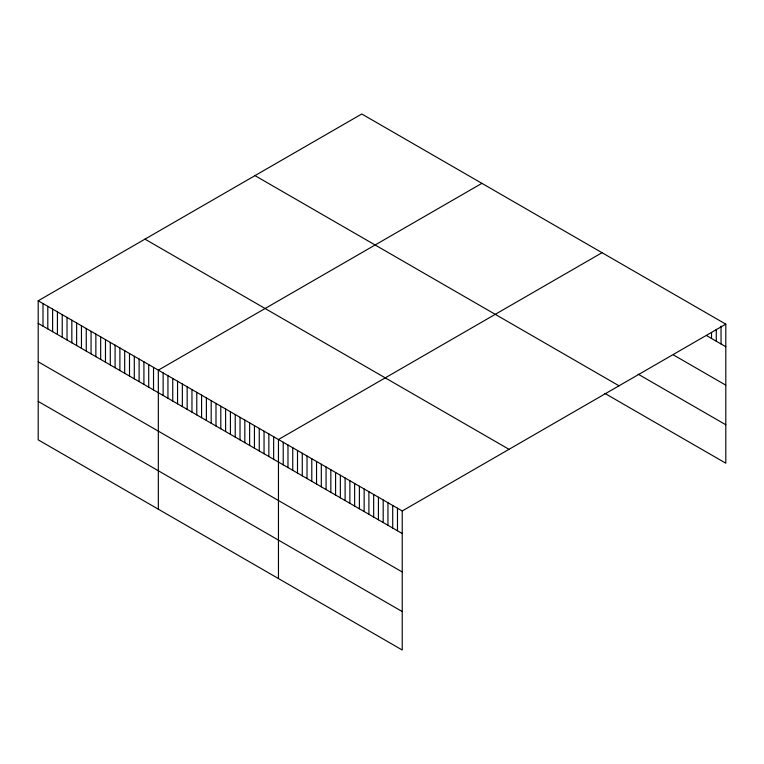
<?xml version="1.0" encoding="UTF-8"?>
<svg xmlns="http://www.w3.org/2000/svg" width="764" height="764" viewBox="0 0 764 764"><rect width="100%" height="100%" fill="white"/><g stroke="black" fill="none" stroke-linecap="round" stroke-linejoin="round"><path stroke-width="1.15" d="M38.2 300.787L402.236 510.963L402.236 650.021L38.2 439.844L38.2 300.787L361.764 113.979L725.8 324.156L725.8 463.213L604.887 393.403M481.893 183.341L158.329 370.148L158.329 509.206M602.032 252.693L278.459 439.51L278.459 578.558M402.236 510.963L725.8 324.156M706.757 335.721L725.8 346.722M673.437 354.926L725.8 385.161M638.207 374.198L725.8 424.765M254.985 175.625L619.021 385.801M144.979 239.142L509.015 449.318M38.2 323.353L402.236 533.53M38.2 361.792L402.236 571.969M38.2 401.406L402.236 611.572M721.044 326.161L721.044 343.972M716.279 329.351L716.279 341.221M711.523 332.531L711.523 338.471M397.471 508.213L397.471 530.779M392.715 505.472L392.715 528.029M387.95 502.722L387.95 525.279M383.194 499.971L383.194 522.538M378.428 497.221L378.428 519.787M373.672 494.47L373.672 517.037M368.907 491.729L368.907 514.287M364.151 488.979L364.151 511.536M359.395 486.229L359.395 508.795M354.63 483.478L354.63 506.045M349.874 480.728L349.874 503.295M345.108 477.987L345.108 500.544M340.352 475.237L340.352 497.794M335.587 472.486L335.587 495.053M330.831 469.736L330.831 492.302M326.066 466.985L326.066 489.552M321.31 464.245L321.31 486.802M316.544 461.494L316.544 484.051M311.788 458.744L311.788 481.31M307.023 455.993L307.023 478.56M302.267 453.243L302.267 475.81M297.502 450.502L297.502 473.059M292.746 447.752L292.746 470.309M287.98 445.001L287.98 467.568M283.224 442.251L283.224 464.818M273.655 436.731L273.655 459.298M268.852 433.962L268.852 456.519M264.048 431.183L264.048 453.749M259.244 428.413L259.244 450.97M254.441 425.634L254.441 448.201M249.627 422.864L249.627 445.422M244.824 420.085L244.824 442.652M240.02 417.316L240.02 439.873M235.216 414.537L235.216 437.103M230.413 411.767L230.413 434.324M225.609 408.988L225.609 431.555M220.796 406.219L220.796 428.776M215.992 403.44L215.992 426.006M211.189 400.661L211.189 423.227M206.385 397.891L206.385 420.458M201.581 395.112L201.581 417.679M196.778 392.343L196.778 414.909M191.965 389.564L191.965 412.13M187.161 386.794L187.161 409.361M182.357 384.015L182.357 406.582M177.554 381.246L177.554 403.812M172.75 378.466L172.75 401.033M167.946 375.697L167.946 398.264M163.133 372.918L163.133 395.485M153.526 367.369L153.526 389.936M148.722 364.6L148.722 387.167M143.918 361.821L143.918 384.387M139.115 359.051L139.115 381.618M134.302 356.272L134.302 378.839M129.498 353.503L129.498 376.069M124.694 350.724L124.694 373.29M119.891 347.954L119.891 370.521M115.087 345.175L115.087 367.742M110.283 342.406L110.283 364.972M105.47 339.627L105.47 362.193M100.667 336.857L100.667 359.424M95.863 334.078L95.863 356.645M91.059 331.309L91.059 353.875M86.256 328.53L86.256 351.096M81.452 325.76L81.452 348.327M76.639 322.981L76.639 345.548M71.835 320.212L71.835 342.778M67.031 317.432L67.031 339.999M62.228 314.663L62.228 337.23M57.424 311.884L57.424 334.451M52.62 309.114L52.62 331.681M47.807 306.335L47.807 328.902M43.004 303.566L43.004 326.132"/></g></svg>
